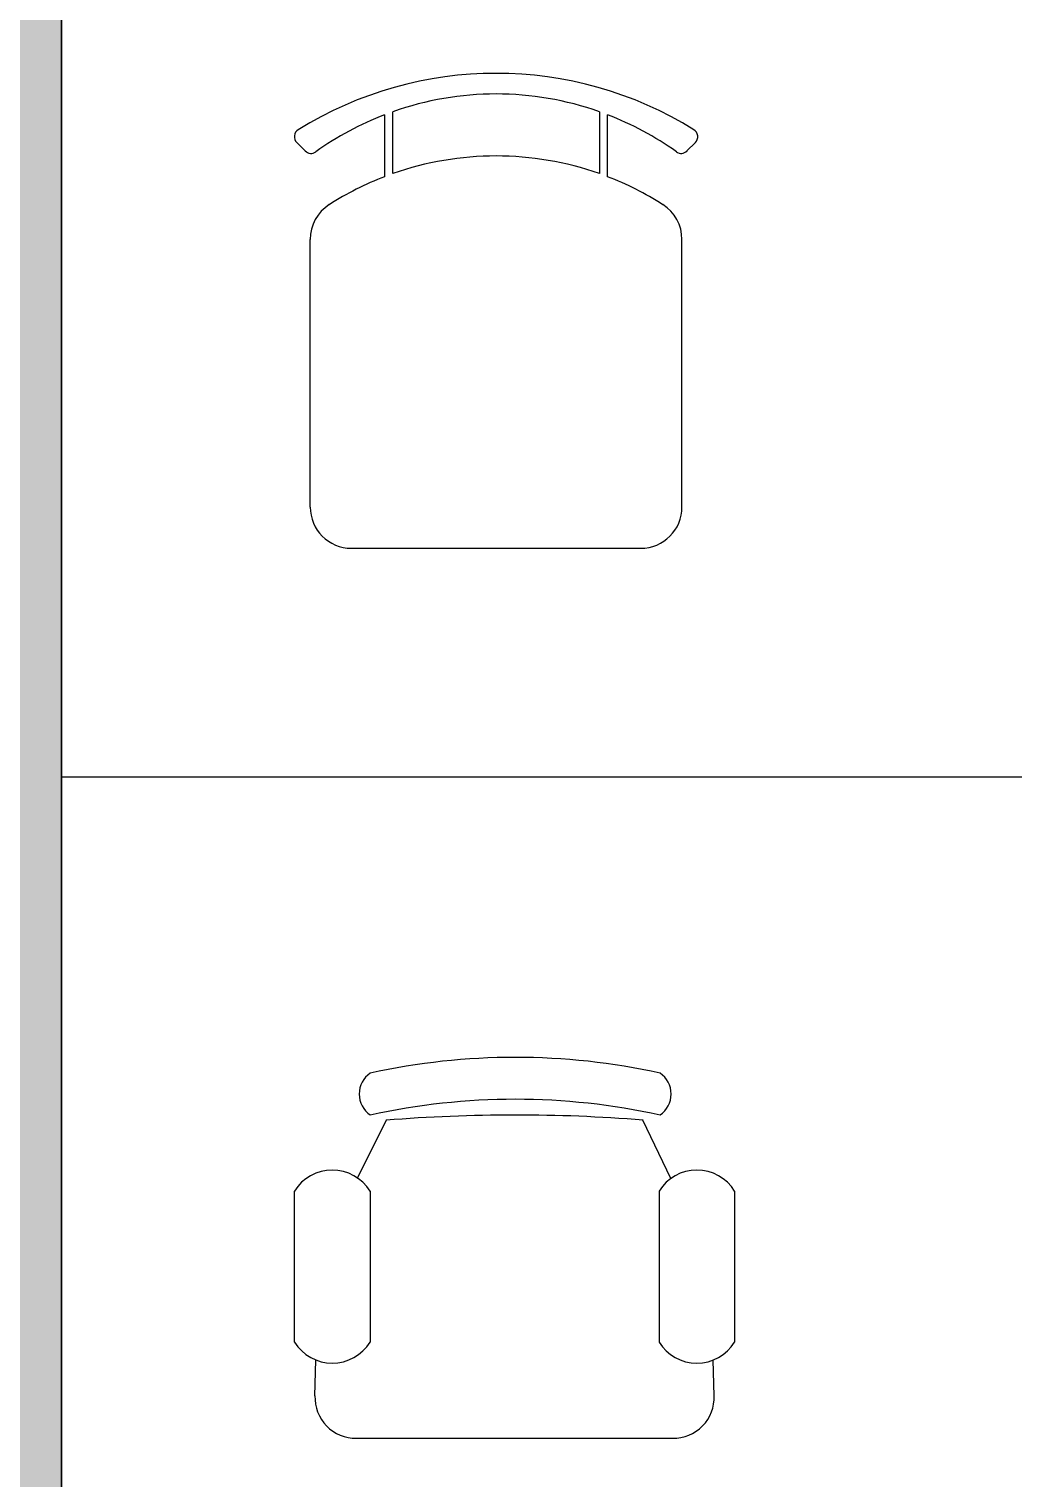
# Model space of a CAD drawing. Header units: millimetres. Extents: x 36213 to 52357, y 13387 to 22894.
# Drawn here: x 37766 to 38957, y 15086 to 16840 of the extents above; entities that cross this region are included whole.
import ezdxf

# ---------------------------------------------------------------- set-up
doc = ezdxf.new("R2010")
doc.units = ezdxf.units.MM
doc.layers.add('www.cad-blocks.net', color=7, linetype='Continuous')

# ---------------------------------------------------------------- blocks, each defined once
blk = doc.blocks.new('A$C62F36CF4')
for p, q in [((119.1, 453.6), (119.1, 528.6)), ((369.1, 528.6), (369.1, 453.6)), ((109.1, 524.9), (109.1, 449.9)), ((379.1, 449.9), (379.1, 524.9)), ((2.9, 491.2), (13, 481.1)), ((485.3, 491.2), (475.1, 481.1)), ((19.1, 50), (19.1, 373.9)), ((469.1, 50), (469.1, 373.9)), ((69.1, 0), (419.1, 0))]:
    blk.add_line(p, q)
for centre, radius, start, end in [((244.1, 120.8), 454.2, 58.1879, 121.8121), ((244.1, 175), 375, 70.5288, 109.4712), ((244.1, 175), 375, 111.1002, 125.577), ((244.1, 175), 375, 54.423, 68.8998), ((9.9, 498.3), 10, 121.8121, 225), ((478.2, 498.3), 10, 315, 58.1879), ((20.1, 488.1), 10, 225, 305.577), ((244.1, 100), 375, 70.5288, 109.4712), ((468.1, 488.1), 10, 234.423, 315), ((244.1, 100), 375, 111.1002, 122.579), ((244.1, 100), 375, 57.421, 68.8998), ((69.1, 373.9), 50, 122.579, 180), ((419.1, 373.9), 50, 0, 57.421), ((69.1, 50), 50, 180, 270), ((419.1, 50), 50, 270, 0)]:
    blk.add_arc(centre, radius, start, end)
blk = doc.blocks.new('A$C54E13DCE')
at = {"linetype": 'Continuous'}
for p, q in [((110.9, 384.9), (76.2, 315.1)), ((455.5, 314.3), (421.9, 385)), ((0, 116.2), (0, 299.1)), ((91.5, 299.1), (91.5, 116.2)), ((441.4, 299.1), (441.4, 116.2)), ((532.9, 116.2), (532.9, 299.1)), ((24.8, 51.5), (26, 94.6)), ((508.1, 51.5), (506.9, 94.6)), ((75.1, 0), (457.8, 0))]:
    blk.add_line(p, q, dxfattribs=at)
for centre, radius, start, end in [((267.3, -356.1), 817.2, 77.6021, 102.398), ((109.1, 416.7), 30.7, 124.292, 235.708), ((425.3, 416.7), 30.7, 304.29, 55.7098), ((267.3, -406.9), 817.2, 77.6021, 102.398), ((267.3, -1534.8), 1926.1, 85.3939, 94.6547), ((45.8, 270.7), 53.9, 31.8953, 148.105), ((487.1, 270.7), 53.9, 31.8953, 148.105), ((45.8, 144.7), 53.8, 211.888, 328.112), ((487.1, 144.7), 53.8, 211.888, 328.112), ((74.4, 49.6), 49.6, 177.814, 270.748), ((458.5, 49.6), 49.6, 269.252, 2.1868)]:
    blk.add_arc(centre, radius, start, end, dxfattribs=at)
blk = doc.blocks.new('FORMAT')
at = {"layer": 'www.cad-blocks.net', "true_color": 0x444444}
blk.add_hatch(color=250, dxfattribs=at).paths.add_polyline_path([(36212.7, 22893.5), (36212.7, 13386.5), (37805.3, 13386.5), (37805.3, 22893.5)])
at = {"layer": 'www.cad-blocks.net', "color": 155, "true_color": 0x546d8e}
for p, q in [((37805.3, 13386.5), (37805.3, 22893.5)), ((37805.3, 15934.5), (52357.3, 15934.5))]:
    blk.add_line(p, q, dxfattribs=at)
at = {"layer": 'www.cad-blocks.net'}
blk.add_line((37805.3, 22893.5), (37805.3, 13386.5), dxfattribs=at)
at = {"layer": 'www.cad-blocks.net', "color": 250, "true_color": 0x444444}
blk.add_line((37805.3, 22893.5), (37805.3, 13386.5), dxfattribs=at)

msp = doc.modelspace()

# ---------------------------------------------------------------- block references
for name, p in [('A$C62F36CF4', (38087.3, 16211.3)), ('A$C54E13DCE', (38087.3, 15133.9))]:
    msp.add_blockref(name, p)
at = {"layer": 'www.cad-blocks.net'}
msp.add_blockref('FORMAT', (0, 0), dxfattribs=at)

doc.saveas('drawing.dxf')
